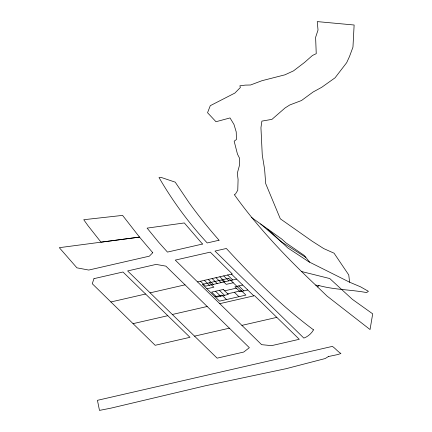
<?xml version="1.0" encoding="UTF-8"?>
<svg xmlns="http://www.w3.org/2000/svg" width="432" height="432" viewBox="0 0 432 432"><rect width="100%" height="100%" fill="white"/><g stroke="black" fill="none" stroke-linecap="round" stroke-linejoin="round"><path stroke-width="0.65" d="M349.623 282.209L348.748 274.93L334.066 253.195L323.746 248.594L312.19 241.223L280.319 218.813L265.712 183.638L264.611 169.387L262.267 155.034L260.944 127.705L261.895 121.117L271.966 119.351L285.028 107.978L289.791 104.965L301.487 100.526L313.097 92.005L321.694 87.318L335.054 77.814L346.675 62.667L349.456 56.608L352.955 47.169L354.127 25.007L317.255 21.6L318.022 30.029L315.614 37.341L316.24 53.681L312.466 55.458L304.582 62.408L293.506 70.875L284.909 74.828L262.003 80.692L250.544 85.001L245.263 85.115L239.873 85.811L240.365 87.496L234.878 93.069L210.281 105.673L207.549 112.72L215.989 121.727L230.018 117.936L233.971 124.443L236.223 131.911L236.444 139.52L234.16 141.194L237.47 154.138L239.533 158.198L239.647 164.7L237.308 173.254L238.086 179.534L237.762 190.215L235.526 193.968L234.311 194.627C257.974 227.702 286.141 257.24 315.668 285.098L317.569 286.94L318.994 285.552C334.546 289.818 350.822 289.602 366.606 292.588L368.42 291.314L360.553 286.826L349.623 282.209L308.777 261.754L287.636 247.817L267.829 229.133M197.537 281.902L232.27 273.942L210.271 252.137L175.268 260.107L261.603 344.666L271.577 345.649L299.295 339.293L254.567 295.682L219.748 303.664M150.098 292.847L185.026 284.839L249.361 347.695L243.74 352.042L217.123 358.155L127.634 270.94L156.076 264.411L165.893 266.139L185.026 284.839M110.894 301.968L145.573 294.025M236.574 279.077L205.562 286.184L200.48 281.232M206.885 288.792L213.856 287.194L209.326 282.776M233.231 282.749L226.26 284.353L221.735 279.936M242.676 285.023L234.922 286.799L240.003 291.757L247.757 289.98M224.689 290.833L236.32 288.166M215.012 296.725L221.989 295.126L226.514 299.543M227.74 293.809L241.364 290.682M172.314 314.485L207.187 306.493M133.061 323.654L167.81 315.695M194.551 336.155L229.392 328.174M241.915 325.372L276.809 317.38M315.668 285.098L318.994 285.552M301.741 271.566L329.762 278.548L352.355 299.327L372.692 313.843L370.051 329.54L327.073 296.093L317.569 286.94M305.802 257.369L281.151 241.699L260.636 223.992M251.537 217.49L281.767 239.074L285.93 242.854L304.247 255.442L309.674 262.165M231.493 274.12L253.795 295.855M227.615 275.006L232.697 279.963M238.799 285.914L243.88 290.866M223.738 275.897L228.82 280.854M219.861 276.788L224.942 281.74M234.392 292.28L238.918 296.698M215.984 277.673L221.071 282.631M212.112 278.564L217.193 283.522M208.235 279.45L213.316 284.407M219.413 290.358L224.494 295.31M204.358 280.341L209.439 285.298M215.536 291.244L220.617 296.201M93.982 278.64L92.254 283.716L155.164 345.292L189.983 337.311L122.98 272.003L93.982 278.64M313.519 329.848C311.407 333.596 307.892 336.609 303.858 338.105L214.996 251.062L226.363 248.476C253.271 277.781 281.545 306.029 313.519 329.848M152.761 252.709L149.364 256.16L88.744 270.054L76.912 267.829L59.308 247.676L139.504 237.098L152.761 252.709M328.39 356.54L325.226 358.538L286.076 368.701L205.254 385.803L110.948 408.143L99.484 410.4L97.438 400.324L332.397 346.383C335.545 348.527 337.64 351.524 340.924 353.5L337.786 354.553L328.39 356.54M202.5 244.042L167.465 252.088L158.711 242.309L147.096 228.118L184.318 222.944L202.5 244.042M219.046 240.235L207.22 242.951C188.779 223.02 172.589 201.042 159.008 177.53L161.055 177.39L175.219 182.153L188.822 202.311A739.94 398.66 10.7 0 0 213.386 233.674L219.046 240.235M228.706 278.338L202.354 284.38L219.542 301.142L245.894 295.099L228.706 278.338M223.29 289.467L211.658 292.135L216.74 297.092L228.371 294.424L223.29 289.467M139.504 237.098L101.002 242.174L87.977 225.661L83.749 219.715L122.58 215.39L139.504 237.098"/></g></svg>
